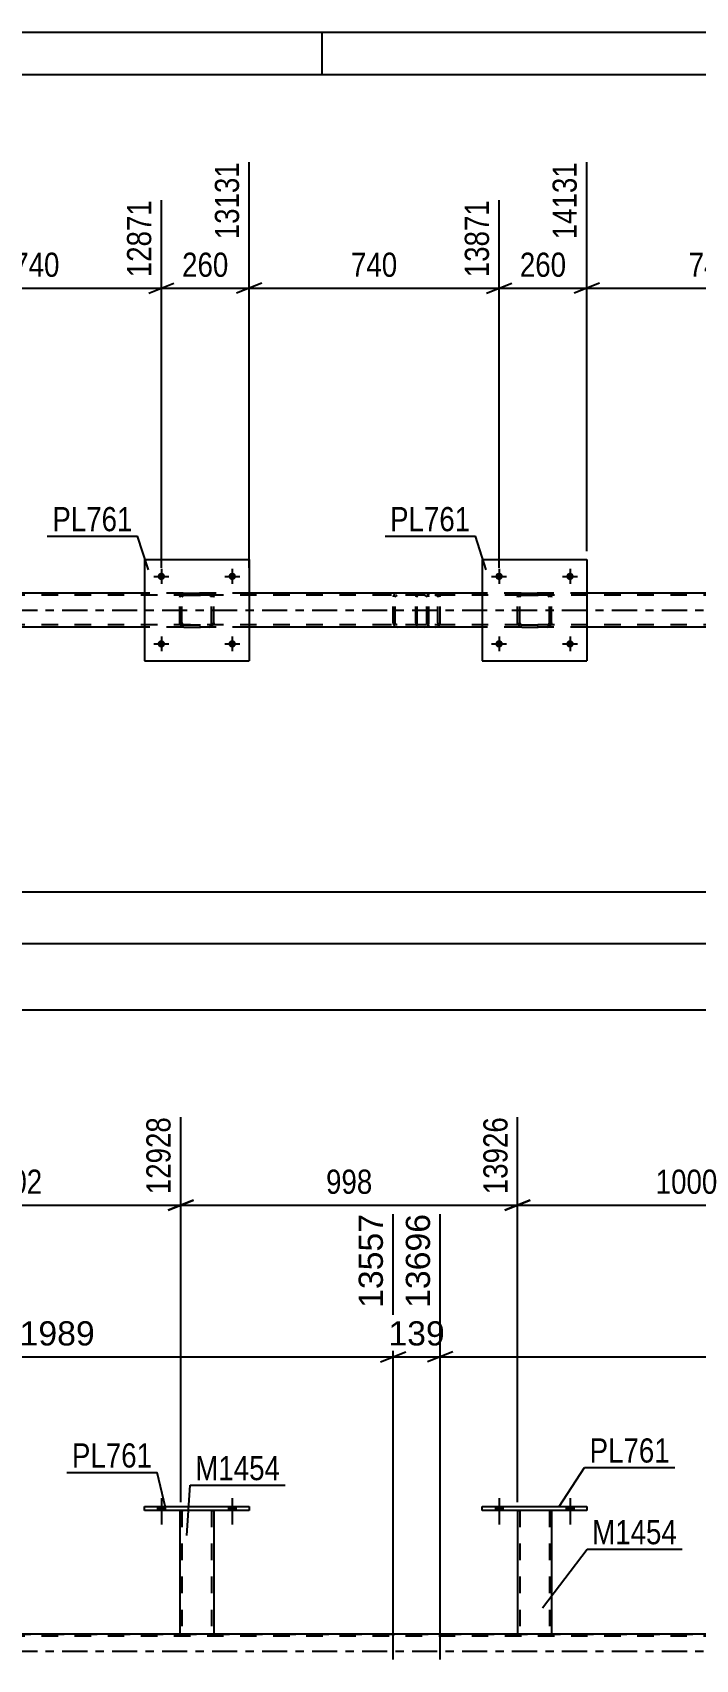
# Model space of a CAD drawing. Header units: millimetres. Extents: x -116 to 725, y -402 to 192.
# Drawn here: x 480.9 to 559.4, y -1 to 191.7 of the extents above; entities that cross this region are included whole.
import ezdxf

# ---------------------------------------------------------------- set-up
doc = ezdxf.new("R2010")
doc.units = ezdxf.units.MM
doc.linetypes.add('DXK_LINE_DOT2', pattern=[3.9198, 1.9599, -1.9599])
doc.linetypes.add('DXK_LINE_DOT3', pattern=[5.9187, 2.979, -0.9799, 0.9799, -0.9799])
doc.styles.add('Arial', font='ARIAL.TTF', dxfattribs={"height": 0.2})
doc.styles.add('Arial Narrow', font='ARIALN.TTF', dxfattribs={"height": 0.2})

# ---------------------------------------------------------------- blocks, each defined once
blk = doc.blocks.new('Unknown-203723472-1133')
at = {"color": 5, "linetype": 'Continuous'}
for p, q in [((725.23, 191.75), (-115.77, 191.75)), ((515.23, 186.75), (515.23, 191.75)), ((720.23, 186.75), (-110.77, 186.75))]:
    blk.add_line(p, q, dxfattribs=at)
blk = doc.blocks.new('Part-203723472-6724 - 6595')
at = {"color": 2, "linetype": 'Continuous'}
for p, q in [((494.17, 125.32), (466.58, 125.32)), ((534.17, 125.32), (506.57, 125.32)), ((574.17, 125.32), (546.57, 125.32)), ((494.17, 121.32), (466.58, 121.32)), ((534.17, 121.32), (506.57, 121.32)), ((574.17, 121.32), (546.57, 121.32))]:
    blk.add_line(p, q, dxfattribs=at)
at = {"color": 7, "linetype": 'DXK_LINE_DOT2'}
for p, q in [((506.57, 125.32), (494.17, 125.32)), ((546.57, 125.32), (534.17, 125.32)), ((679.93, 125.08), (-18.66, 125.08)), ((679.93, 121.56), (-18.66, 121.56)), ((506.57, 121.32), (494.17, 121.32)), ((546.57, 121.32), (534.17, 121.32))]:
    blk.add_line(p, q, dxfattribs=at)
at = {"color": 7, "linetype": 'DXK_LINE_DOT3'}
blk.add_line((-18.66, 123.32), (679.93, 123.32), dxfattribs=at)
blk = doc.blocks.new('Part-203723472-6755 - 6595')
at = {"color": 7, "linetype": 'DXK_LINE_DOT2'}
for p, q in [((526.49, 125.29), (526.4, 125.18)), ((526.59, 125.32), (526.49, 125.29)), ((530.53, 125.32), (526.59, 125.32)), ((527.87, 125.08), (527.87, 125.32)), ((528.88, 125.29), (528.68, 125.32)), ((526.34, 125.03), (526.32, 124.84)), ((526.32, 121.8), (526.32, 124.84)), ((526.4, 125.18), (526.34, 125.03)), ((526.46, 124.84), (526.47, 124.94)), ((526.46, 121.8), (526.46, 124.84)), ((526.47, 124.94), (526.5, 125.01)), ((526.5, 125.01), (526.54, 125.07)), ((526.54, 125.07), (526.59, 125.08)), ((530.53, 125.08), (526.59, 125.08)), ((528.68, 125.08), (528.78, 125.07)), ((528.78, 125.07), (528.86, 125.01)), ((528.86, 125.01), (528.92, 124.94)), ((528.92, 124.94), (528.93, 124.84)), ((528.93, 121.8), (528.93, 124.84)), ((529.15, 125.01), (529.15, 125.03)), ((529.19, 124.84), (529.15, 125.01)), ((529.19, 121.8), (529.19, 124.84)), ((526.32, 121.8), (526.34, 121.62)), ((526.34, 121.62), (526.4, 121.46)), ((526.4, 121.46), (526.49, 121.36)), ((526.47, 121.71), (526.46, 121.8)), ((526.5, 121.63), (526.47, 121.71)), ((526.54, 121.58), (526.5, 121.63)), ((526.59, 121.56), (526.54, 121.58)), ((530.53, 121.56), (526.59, 121.56)), ((527.87, 121.36), (527.87, 121.56)), ((528.78, 121.58), (528.68, 121.56)), ((528.86, 121.63), (528.78, 121.58)), ((528.92, 121.71), (528.86, 121.63)), ((528.93, 121.8), (528.92, 121.71)), ((529.15, 121.62), (529.19, 121.8)), ((526.49, 121.36), (526.59, 121.32)), ((530.53, 121.32), (526.59, 121.32)), ((527.87, 121.32), (527.87, 121.36)), ((528.68, 121.32), (528.88, 121.36))]:
    blk.add_line(p, q, dxfattribs=at)
for centre, start, end in [((528.7, 124.83), 23.8494, 68.8059), ((528.7, 121.82), 291.1941, 336.1506)]:
    blk.add_arc(centre, 0.492, start, end, dxfattribs=at)
blk = doc.blocks.new('Part-203723472-6785 - 6595')
at = {"color": 7, "linetype": 'DXK_LINE_DOT2'}
for p, q in [((527.36, 125.32), (521.96, 125.32)), ((524.12, 125.32), (523.93, 125.29)), ((527.55, 125.29), (527.36, 125.32)), ((527.36, 125.08), (521.96, 125.08)), ((523.65, 125.01), (523.61, 124.84)), ((523.61, 121.8), (523.61, 124.84)), ((523.65, 125.03), (523.65, 125.01)), ((523.87, 124.84), (523.89, 124.94)), ((523.87, 121.8), (523.87, 124.84)), ((523.89, 124.94), (523.94, 125.01)), ((523.94, 125.01), (524.02, 125.07)), ((524.02, 125.07), (524.12, 125.08)), ((527.36, 125.08), (527.46, 125.07)), ((527.46, 125.07), (527.54, 125.01)), ((527.54, 125.01), (527.59, 124.94)), ((527.59, 124.94), (527.61, 124.84)), ((527.61, 121.8), (527.61, 124.84)), ((527.83, 125.01), (527.83, 125.03)), ((527.87, 124.84), (527.83, 125.01)), ((527.87, 121.8), (527.87, 124.84)), ((527.36, 121.56), (521.96, 121.56)), ((523.61, 121.8), (523.65, 121.62)), ((523.89, 121.71), (523.87, 121.8)), ((523.94, 121.63), (523.89, 121.71)), ((524.02, 121.58), (523.94, 121.63)), ((524.12, 121.56), (524.02, 121.58)), ((527.46, 121.58), (527.36, 121.56)), ((527.54, 121.63), (527.46, 121.58)), ((527.59, 121.71), (527.54, 121.63)), ((527.61, 121.8), (527.59, 121.71)), ((527.83, 121.62), (527.87, 121.8)), ((527.36, 121.32), (521.96, 121.32)), ((523.93, 121.36), (524.12, 121.32)), ((527.36, 121.32), (527.55, 121.36))]:
    blk.add_line(p, q, dxfattribs=at)
for centre, start, end in [((524.1, 124.82), 110.7583, 155.68), ((527.38, 124.82), 24.32, 69.2417), ((524.1, 121.83), 204.32, 249.2417), ((527.38, 121.83), 290.7583, 335.68)]:
    blk.add_arc(centre, 0.496, start, end, dxfattribs=at)
blk = doc.blocks.new('Bolt-203723472-6918 - 6595')
at = {"linetype": 'Continuous'}
for points in [[(496.61, 127.32, -1), (495.73, 127.32, -1)], [(505.01, 127.32, -1), (504.13, 127.32, -1)]]:
    blk.add_hatch(color=1, dxfattribs=at).paths.add_polyline_path(points)
at = {"color": 1, "linetype": 'Continuous'}
for p, q in [((495.29, 127.32), (497.05, 127.32)), ((496.17, 128.2), (496.17, 126.44)), ((503.69, 127.32), (505.45, 127.32)), ((504.57, 128.2), (504.57, 126.44))]:
    blk.add_line(p, q, dxfattribs=at)
blk = doc.blocks.new('Bolt-203723472-6824 - 6595')
at = {"linetype": 'Continuous'}
for points in [[(536.61, 127.32, -1), (535.73, 127.32, -1)], [(545.01, 127.32, -1), (544.13, 127.32, -1)]]:
    blk.add_hatch(color=1, dxfattribs=at).paths.add_polyline_path(points)
at = {"color": 1, "linetype": 'Continuous'}
for p, q in [((535.29, 127.32), (537.05, 127.32)), ((536.17, 128.2), (536.17, 126.44)), ((543.69, 127.32), (545.45, 127.32)), ((544.57, 128.2), (544.57, 126.44))]:
    blk.add_line(p, q, dxfattribs=at)
blk = doc.blocks.new('Bolt-203723472-6825 - 6595')
at = {"linetype": 'Continuous'}
for points in [[(536.61, 119.32, -1), (535.73, 119.32, -1)], [(545.01, 119.32, -1), (544.13, 119.32, -1)]]:
    blk.add_hatch(color=1, dxfattribs=at).paths.add_polyline_path(points)
at = {"color": 1, "linetype": 'Continuous'}
for p, q in [((536.17, 120.2), (536.17, 118.44)), ((544.57, 120.2), (544.57, 118.44)), ((535.29, 119.32), (537.05, 119.32)), ((543.69, 119.32), (545.45, 119.32))]:
    blk.add_line(p, q, dxfattribs=at)
blk = doc.blocks.new('Part-203723472-6847 - 6595')
at = {"color": 7, "linetype": 'DXK_LINE_DOT2'}
for p, q in [((538.67, 125.29), (538.85, 125.32)), ((538.85, 125.32), (538.67, 125.29)), ((538.85, 125.32), (541.89, 125.32)), ((538.85, 125.32), (538.85, 125.32)), ((538.85, 125.32), (541.89, 125.32)), ((541.89, 125.32), (541.89, 125.32)), ((541.89, 125.32), (542.08, 125.29)), ((542.08, 125.29), (541.89, 125.32)), ((538.37, 124.84), (538.41, 125.03)), ((538.41, 125.03), (538.37, 124.84)), ((538.37, 121.8), (538.37, 124.84)), ((538.61, 124.84), (538.63, 124.94)), ((538.63, 124.94), (538.61, 124.84)), ((538.61, 121.8), (538.61, 124.84)), ((538.63, 124.94), (538.69, 125.01)), ((538.69, 125.01), (538.63, 124.94)), ((538.69, 125.01), (538.76, 125.07)), ((538.76, 125.07), (538.69, 125.01)), ((538.76, 125.07), (538.85, 125.08)), ((538.85, 125.08), (538.76, 125.07)), ((538.85, 125.08), (541.89, 125.08)), ((538.85, 125.08), (538.85, 125.08)), ((541.89, 125.08), (538.85, 125.08)), ((541.89, 125.08), (541.89, 125.08)), ((541.89, 125.08), (541.99, 125.07)), ((541.99, 125.07), (541.89, 125.08)), ((541.99, 125.07), (542.06, 125.01)), ((542.06, 125.01), (541.99, 125.07)), ((542.06, 125.01), (542.12, 124.94)), ((542.12, 124.94), (542.06, 125.01)), ((542.12, 124.94), (542.13, 124.84)), ((542.13, 124.84), (542.12, 124.94)), ((542.13, 121.8), (542.13, 124.84)), ((542.34, 125.03), (542.37, 124.84)), ((542.37, 124.84), (542.34, 125.03)), ((542.37, 121.8), (542.37, 124.84)), ((538.41, 121.62), (538.37, 121.8)), ((538.37, 121.8), (538.41, 121.62)), ((538.63, 121.71), (538.61, 121.8)), ((538.61, 121.8), (538.63, 121.71)), ((538.69, 121.63), (538.63, 121.71)), ((538.63, 121.71), (538.69, 121.63)), ((538.76, 121.58), (538.69, 121.63)), ((538.69, 121.63), (538.76, 121.58)), ((538.85, 121.56), (538.76, 121.58)), ((538.76, 121.58), (538.85, 121.56)), ((538.85, 121.56), (541.89, 121.56)), ((538.85, 121.56), (538.85, 121.56)), ((538.85, 121.56), (541.89, 121.56)), ((541.99, 121.58), (541.89, 121.56)), ((541.89, 121.56), (541.99, 121.58)), ((541.89, 121.56), (541.89, 121.56)), ((542.06, 121.63), (541.99, 121.58)), ((541.99, 121.58), (542.06, 121.63)), ((542.12, 121.71), (542.06, 121.63)), ((542.06, 121.63), (542.12, 121.71)), ((542.13, 121.8), (542.12, 121.71)), ((542.12, 121.71), (542.13, 121.8)), ((542.37, 121.8), (542.34, 121.62)), ((542.34, 121.62), (542.37, 121.8)), ((538.85, 121.32), (538.67, 121.36)), ((538.67, 121.36), (538.85, 121.32)), ((538.85, 121.32), (541.89, 121.32)), ((538.85, 121.32), (538.85, 121.32)), ((538.85, 121.32), (541.89, 121.32)), ((542.08, 121.36), (541.89, 121.32)), ((541.89, 121.32), (542.08, 121.36)), ((541.89, 121.32), (541.89, 121.32))]:
    blk.add_line(p, q, dxfattribs=at)
at = {"color": 7, "linetype": 'DXK_LINE_DOT3'}
blk.add_line((540.37, 123.32), (540.37, 123.33), dxfattribs=at)
at = {"color": 7, "linetype": 'DXK_LINE_DOT2'}
for centre, start, end in [((538.85, 124.84), 112.5, 157.5), ((541.89, 124.84), 22.5, 67.5), ((538.85, 124.84), 112.5, 157.5), ((541.89, 124.84), 22.5, 67.5), ((538.85, 121.8), 202.5, 247.5), ((538.85, 121.8), 202.5, 247.5), ((541.89, 121.8), 292.5, 337.5), ((541.89, 121.8), 292.5, 337.5)]:
    blk.add_arc(centre, 0.48, start, end, dxfattribs=at)
blk = doc.blocks.new('Part-203723472-6873 - 6595')
at = {"color": 2, "linetype": 'Continuous'}
for p, q in [((534.17, 129.32), (534.17, 117.32)), ((534.17, 129.32), (546.57, 129.32)), ((546.57, 129.32), (546.57, 117.32)), ((534.17, 117.32), (546.57, 117.32))]:
    blk.add_line(p, q, dxfattribs=at)
blk = doc.blocks.new('Part-203723472-6911 - 6595')
at = {"color": 7, "linetype": 'DXK_LINE_DOT2'}
for p, q in [((498.67, 125.29), (498.85, 125.32)), ((498.85, 125.32), (498.67, 125.29)), ((498.85, 125.32), (501.89, 125.32)), ((498.85, 125.32), (498.85, 125.32)), ((498.85, 125.32), (501.89, 125.32)), ((501.89, 125.32), (501.89, 125.32)), ((501.89, 125.32), (502.08, 125.29)), ((502.08, 125.29), (501.89, 125.32)), ((498.37, 124.84), (498.41, 125.03)), ((498.41, 125.03), (498.37, 124.84)), ((498.37, 121.8), (498.37, 124.84)), ((498.61, 124.84), (498.63, 124.94)), ((498.63, 124.94), (498.61, 124.84)), ((498.61, 121.8), (498.61, 124.84)), ((498.63, 124.94), (498.69, 125.01)), ((498.69, 125.01), (498.63, 124.94)), ((498.69, 125.01), (498.76, 125.07)), ((498.76, 125.07), (498.69, 125.01)), ((498.76, 125.07), (498.85, 125.08)), ((498.85, 125.08), (498.76, 125.07)), ((498.85, 125.08), (501.89, 125.08)), ((498.85, 125.08), (498.85, 125.08)), ((501.89, 125.08), (498.85, 125.08)), ((501.89, 125.08), (501.89, 125.08)), ((501.89, 125.08), (501.99, 125.07)), ((501.99, 125.07), (501.89, 125.08)), ((501.99, 125.07), (502.06, 125.01)), ((502.06, 125.01), (501.99, 125.07)), ((502.06, 125.01), (502.12, 124.94)), ((502.12, 124.94), (502.06, 125.01)), ((502.12, 124.94), (502.13, 124.84)), ((502.13, 124.84), (502.12, 124.94)), ((502.13, 121.8), (502.13, 124.84)), ((502.34, 125.03), (502.37, 124.84)), ((502.37, 124.84), (502.34, 125.03)), ((502.37, 121.8), (502.37, 124.84)), ((498.41, 121.62), (498.37, 121.8)), ((498.37, 121.8), (498.41, 121.62)), ((498.63, 121.71), (498.61, 121.8)), ((498.61, 121.8), (498.63, 121.71)), ((498.69, 121.63), (498.63, 121.71)), ((498.63, 121.71), (498.69, 121.63)), ((498.76, 121.58), (498.69, 121.63)), ((498.69, 121.63), (498.76, 121.58)), ((498.85, 121.56), (498.76, 121.58)), ((498.76, 121.58), (498.85, 121.56)), ((498.85, 121.56), (501.89, 121.56)), ((498.85, 121.56), (498.85, 121.56)), ((498.85, 121.56), (501.89, 121.56)), ((501.99, 121.58), (501.89, 121.56)), ((501.89, 121.56), (501.99, 121.58)), ((501.89, 121.56), (501.89, 121.56)), ((502.06, 121.63), (501.99, 121.58)), ((501.99, 121.58), (502.06, 121.63)), ((502.12, 121.71), (502.06, 121.63)), ((502.06, 121.63), (502.12, 121.71)), ((502.13, 121.8), (502.12, 121.71)), ((502.12, 121.71), (502.13, 121.8)), ((502.37, 121.8), (502.34, 121.62)), ((502.34, 121.62), (502.37, 121.8)), ((498.85, 121.32), (498.67, 121.36)), ((498.67, 121.36), (498.85, 121.32)), ((498.85, 121.32), (501.89, 121.32)), ((498.85, 121.32), (498.85, 121.32)), ((498.85, 121.32), (501.89, 121.32)), ((502.08, 121.36), (501.89, 121.32)), ((501.89, 121.32), (502.08, 121.36)), ((501.89, 121.32), (501.89, 121.32))]:
    blk.add_line(p, q, dxfattribs=at)
at = {"color": 7, "linetype": 'DXK_LINE_DOT3'}
blk.add_line((500.37, 123.32), (500.37, 123.33), dxfattribs=at)
at = {"color": 7, "linetype": 'DXK_LINE_DOT2'}
for centre, start, end in [((498.85, 124.84), 112.5, 157.5), ((501.89, 124.84), 22.5, 67.5), ((498.85, 124.84), 112.5, 157.5), ((501.89, 124.84), 22.5, 67.5), ((498.85, 121.8), 202.5, 247.5), ((498.85, 121.8), 202.5, 247.5), ((501.89, 121.8), 292.5, 337.5), ((501.89, 121.8), 292.5, 337.5)]:
    blk.add_arc(centre, 0.48, start, end, dxfattribs=at)
blk = doc.blocks.new('Part-203723472-6916 - 6595')
at = {"color": 2, "linetype": 'Continuous'}
for p, q in [((494.17, 129.32), (494.17, 117.32)), ((494.17, 129.32), (506.57, 129.32)), ((506.57, 129.32), (506.57, 117.32)), ((494.17, 117.32), (506.57, 117.32))]:
    blk.add_line(p, q, dxfattribs=at)
blk = doc.blocks.new('Bolt-203723472-6917 - 6595')
at = {"linetype": 'Continuous'}
for points in [[(496.61, 119.32, -1), (495.73, 119.32, -1)], [(505.01, 119.32, -1), (504.13, 119.32, -1)]]:
    blk.add_hatch(color=1, dxfattribs=at).paths.add_polyline_path(points)
at = {"color": 1, "linetype": 'Continuous'}
for p, q in [((496.17, 120.2), (496.17, 118.44)), ((504.57, 120.2), (504.57, 118.44)), ((495.29, 119.32), (497.05, 119.32)), ((503.69, 119.32), (505.45, 119.32))]:
    blk.add_line(p, q, dxfattribs=at)
blk = doc.blocks.new('Bolt-203723472-4483 - 4481')
at = {"linetype": 'Continuous'}
for points in [[(535.73, 16.64), (536.61, 16.64), (536.61, 17.12), (535.73, 17.12)], [(544.13, 16.64), (545.01, 16.64), (545.01, 17.12), (544.13, 17.12)]]:
    blk.add_hatch(color=1, dxfattribs=at).paths.add_polyline_path(points)
at = {"color": 1, "linetype": 'Continuous'}
for p, q in [((536.17, 18.12), (536.17, 15)), ((544.57, 18.12), (544.57, 15)), ((535.73, 17.12), (535.73, 16.64)), ((536.61, 17.12), (536.61, 16.64)), ((544.13, 17.12), (544.13, 16.64)), ((545.01, 17.12), (545.01, 16.64))]:
    blk.add_line(p, q, dxfattribs=at)
blk = doc.blocks.new('Bolt-203723472-4484 - 4481')
at = {"linetype": 'Continuous'}
for points in [[(535.73, 16.64), (536.61, 16.64), (536.61, 17.12), (535.73, 17.12)], [(544.13, 16.64), (545.01, 16.64), (545.01, 17.12), (544.13, 17.12)]]:
    blk.add_hatch(color=1, dxfattribs=at).paths.add_polyline_path(points)
at = {"color": 1, "linetype": 'Continuous'}
for p, q in [((536.17, 18.12), (536.17, 15)), ((544.57, 18.12), (544.57, 15)), ((535.73, 17.12), (535.73, 16.64)), ((536.61, 17.12), (536.61, 16.64)), ((544.13, 17.12), (544.13, 16.64)), ((545.01, 17.12), (545.01, 16.64))]:
    blk.add_line(p, q, dxfattribs=at)
blk = doc.blocks.new('Part-203723472-4523 - 4481')
at = {"color": 2, "linetype": 'Continuous'}
for p, q in [((534.17, 16.64), (534.17, 17.12)), ((534.17, 17.12), (546.57, 17.12)), ((546.57, 16.64), (534.17, 16.64)), ((546.57, 17.12), (546.57, 16.64))]:
    blk.add_line(p, q, dxfattribs=at)
blk = doc.blocks.new('Part-203723472-4538 - 4481')
at = {"color": 7, "linetype": 'DXK_LINE_DOT2'}
for p, q in [((538.37, 16.65), (538.37, 16.65)), ((538.37, 16.65), (538.37, 16.64)), ((538.37, 16.64), (538.37, 16.65)), ((538.41, 16.65), (538.37, 16.65)), ((538.37, 16.65), (538.41, 16.65)), ((538.52, 16.65), (538.41, 16.65)), ((538.41, 16.65), (538.52, 16.65)), ((538.63, 16.65), (538.52, 16.65)), ((538.52, 16.65), (538.67, 16.65)), ((538.61, 16.65), (538.61, 16.65)), ((538.61, 16.65), (538.61, 2)), ((538.63, 16.65), (538.61, 16.65)), ((538.61, 16.65), (538.63, 16.65)), ((542.08, 16.65), (538.63, 16.65)), ((538.69, 16.65), (538.63, 16.65)), ((538.63, 16.65), (538.69, 16.65)), ((542.08, 16.65), (538.67, 16.65)), ((541.99, 16.65), (538.69, 16.65)), ((538.69, 16.65), (538.76, 16.65)), ((542.06, 16.65), (538.76, 16.65)), ((542.06, 16.65), (541.99, 16.65)), ((542.12, 16.65), (542.06, 16.65)), ((542.06, 16.65), (542.12, 16.65)), ((542.08, 16.65), (542.23, 16.65)), ((542.23, 16.65), (542.08, 16.65)), ((542.13, 16.65), (542.12, 16.65)), ((542.12, 16.65), (542.13, 16.65)), ((542.13, 16.65), (542.13, 16.65)), ((542.13, 16.65), (542.13, 2)), ((542.23, 16.65), (542.34, 16.65)), ((542.34, 16.65), (542.23, 16.65)), ((542.34, 16.65), (542.37, 16.65)), ((542.37, 16.65), (542.34, 16.65)), ((542.37, 16.65), (542.37, 16.65)), ((542.37, 16.65), (542.37, 16.64)), ((542.37, 16.64), (542.37, 16.65)), ((538.37, 2), (538.41, 2)), ((538.41, 2), (538.52, 2)), ((538.52, 2), (538.67, 2)), ((538.63, 2), (538.61, 2)), ((538.61, 2), (538.63, 2)), ((538.69, 2), (538.63, 2)), ((538.63, 2), (538.69, 2)), ((542.08, 2), (538.67, 2)), ((541.99, 2), (538.69, 2)), ((538.69, 2), (538.76, 2)), ((542.06, 2), (538.76, 2)), ((542.06, 2), (541.99, 2)), ((542.12, 2), (542.06, 2)), ((542.06, 2), (542.12, 2)), ((542.08, 2), (542.23, 2)), ((542.13, 2), (542.12, 2)), ((542.12, 2), (542.13, 2)), ((542.23, 2), (542.34, 2)), ((542.34, 2), (542.37, 2))]:
    blk.add_line(p, q, dxfattribs=at)
at = {"color": 2, "linetype": 'Continuous'}
for p, q in [((538.37, 16.64), (538.37, 2)), ((542.37, 16.64), (542.37, 2)), ((538.41, 2), (538.37, 2)), ((538.52, 2), (538.41, 2)), ((538.67, 2), (538.52, 2)), ((542.08, 2), (538.67, 2)), ((542.23, 2), (542.08, 2)), ((542.34, 2), (542.23, 2)), ((542.37, 2), (542.34, 2))]:
    blk.add_line(p, q, dxfattribs=at)
blk = doc.blocks.new('Bolt-203723472-5045 - 4481')
at = {"linetype": 'Continuous'}
for points in [[(495.73, 16.64), (496.61, 16.64), (496.61, 17.12), (495.73, 17.12)], [(504.13, 16.64), (505.01, 16.64), (505.01, 17.12), (504.13, 17.12)]]:
    blk.add_hatch(color=1, dxfattribs=at).paths.add_polyline_path(points)
at = {"color": 1, "linetype": 'Continuous'}
for p, q in [((496.17, 18.12), (496.17, 15)), ((504.57, 18.12), (504.57, 15)), ((495.73, 17.12), (495.73, 16.64)), ((496.61, 17.12), (496.61, 16.64)), ((504.13, 17.12), (504.13, 16.64)), ((505.01, 17.12), (505.01, 16.64))]:
    blk.add_line(p, q, dxfattribs=at)
blk = doc.blocks.new('Part-203723472-4764 - 4481')
at = {"color": 7, "linetype": 'DXK_LINE_DOT2'}
for p, q in [((8.39, 2), (679.93, 2)), ((502.37, 2), (498.37, 2)), ((542.37, 2), (538.37, 2)), ((679.93, 1.76), (-18.66, 1.76))]:
    blk.add_line(p, q, dxfattribs=at)
at = {"color": 2, "linetype": 'Continuous'}
for p, q in [((498.37, 2), (462.38, 2)), ((538.37, 2), (502.37, 2)), ((578.37, 2), (542.37, 2))]:
    blk.add_line(p, q, dxfattribs=at)
at = {"color": 7, "linetype": 'DXK_LINE_DOT3'}
blk.add_line((-18.66, 0), (679.93, 0), dxfattribs=at)
blk = doc.blocks.new('Part-203723472-5039 - 4481')
at = {"color": 7, "linetype": 'DXK_LINE_DOT2'}
for p, q in [((498.37, 16.65), (498.37, 16.65)), ((498.37, 16.65), (498.37, 16.64)), ((498.37, 16.64), (498.37, 16.65)), ((498.41, 16.65), (498.37, 16.65)), ((498.37, 16.65), (498.41, 16.65)), ((498.52, 16.65), (498.41, 16.65)), ((498.41, 16.65), (498.52, 16.65)), ((498.63, 16.65), (498.52, 16.65)), ((498.52, 16.65), (498.67, 16.65)), ((498.61, 16.65), (498.61, 16.65)), ((498.61, 16.65), (498.61, 2)), ((498.63, 16.65), (498.61, 16.65)), ((498.61, 16.65), (498.63, 16.65)), ((502.08, 16.65), (498.63, 16.65)), ((498.69, 16.65), (498.63, 16.65)), ((498.63, 16.65), (498.69, 16.65)), ((502.08, 16.65), (498.67, 16.65)), ((501.99, 16.65), (498.69, 16.65)), ((498.69, 16.65), (498.76, 16.65)), ((502.06, 16.65), (498.76, 16.65)), ((502.06, 16.65), (501.99, 16.65)), ((502.12, 16.65), (502.06, 16.65)), ((502.06, 16.65), (502.12, 16.65)), ((502.08, 16.65), (502.23, 16.65)), ((502.23, 16.65), (502.08, 16.65)), ((502.13, 16.65), (502.12, 16.65)), ((502.12, 16.65), (502.13, 16.65)), ((502.13, 16.65), (502.13, 16.65)), ((502.13, 16.65), (502.13, 2)), ((502.23, 16.65), (502.34, 16.65)), ((502.34, 16.65), (502.23, 16.65)), ((502.34, 16.65), (502.37, 16.65)), ((502.37, 16.65), (502.34, 16.65)), ((502.37, 16.65), (502.37, 16.65)), ((502.37, 16.65), (502.37, 16.64)), ((502.37, 16.64), (502.37, 16.65)), ((498.37, 2), (498.41, 2)), ((498.41, 2), (498.52, 2)), ((498.52, 2), (498.67, 2)), ((498.63, 2), (498.61, 2)), ((498.61, 2), (498.63, 2)), ((498.69, 2), (498.63, 2)), ((498.63, 2), (498.69, 2)), ((502.08, 2), (498.67, 2)), ((501.99, 2), (498.69, 2)), ((498.69, 2), (498.76, 2)), ((502.12, 2), (498.76, 2)), ((502.06, 2), (501.99, 2)), ((502.12, 2), (502.06, 2)), ((502.08, 2), (502.23, 2)), ((502.13, 2), (502.12, 2)), ((502.12, 2), (502.13, 2)), ((502.23, 2), (502.34, 2)), ((502.34, 2), (502.37, 2))]:
    blk.add_line(p, q, dxfattribs=at)
at = {"color": 2, "linetype": 'Continuous'}
for p, q in [((498.37, 16.64), (498.37, 2)), ((502.37, 16.64), (502.37, 2)), ((498.41, 2), (498.37, 2)), ((498.52, 2), (498.41, 2)), ((498.67, 2), (498.52, 2)), ((502.08, 2), (498.67, 2)), ((502.23, 2), (502.08, 2)), ((502.34, 2), (502.23, 2)), ((502.37, 2), (502.34, 2))]:
    blk.add_line(p, q, dxfattribs=at)
blk = doc.blocks.new('Part-203723472-5044 - 4481')
at = {"color": 2, "linetype": 'Continuous'}
for p, q in [((494.17, 16.64), (494.17, 17.12)), ((494.17, 17.12), (506.57, 17.12)), ((506.57, 16.64), (494.17, 16.64)), ((506.57, 17.12), (506.57, 16.64))]:
    blk.add_line(p, q, dxfattribs=at)
blk = doc.blocks.new('Bolt-203723472-5046 - 4481')
at = {"linetype": 'Continuous'}
for points in [[(495.73, 16.64), (496.61, 16.64), (496.61, 17.12), (495.73, 17.12)], [(504.13, 16.64), (505.01, 16.64), (505.01, 17.12), (504.13, 17.12)]]:
    blk.add_hatch(color=1, dxfattribs=at).paths.add_polyline_path(points)
at = {"color": 1, "linetype": 'Continuous'}
for p, q in [((496.17, 18.12), (496.17, 15)), ((504.57, 18.12), (504.57, 15)), ((495.73, 17.12), (495.73, 16.64)), ((496.61, 17.12), (496.61, 16.64)), ((504.13, 17.12), (504.13, 16.64)), ((505.01, 17.12), (505.01, 16.64))]:
    blk.add_line(p, q, dxfattribs=at)
blk = doc.blocks.new('StraightDimension-203723472-17694 - 6595')
at = {"color": 7, "linetype": 'Continuous'}
for p, q in [((506.57, 128.32), (506.57, 176.4)), ((536.17, 128.32), (536.17, 171.9)), ((508.07, 162.06), (505.07, 160.86)), ((534.67, 160.86), (537.67, 162.06)), ((506.57, 161.46), (536.17, 161.46))]:
    blk.add_line(p, q, dxfattribs=at)
at = {"color": 0, "linetype": 'Continuous'}
blk.add_wipeout([(535.57, 172.5), (531.37, 172.5), (531.37, 162.16), (535.57, 162.16)], dxfattribs=at)
at = {"color": 0}
blk.add_wipeout([(524.72, 162.21), (524.72, 166.41), (518.03, 166.41), (518.03, 162.21)], dxfattribs=at)
at = {"color": 3, "linetype": 'Continuous', "style": 'Arial Narrow'}
blk.add_text('13871', height=2.863, rotation=90.0002, dxfattribs=at).set_placement((534.97, 162.76))
at = {"color": 3, "style": 'Arial Narrow'}
blk.add_text('740', height=2.863, dxfattribs=at).set_placement((518.63, 162.81))
blk = doc.blocks.new('StraightDimension-203723472-7280 - 6595')
at = {"color": 7, "linetype": 'Continuous'}
blk.add_line((-18.66, 83.83), (679.93, 83.83), dxfattribs=at)
blk = doc.blocks.new('StraightDimension-203723472-7175 - 6595')
at = {"color": 7, "linetype": 'Continuous'}
blk.add_line((-19.3, 75.96), (679.93, 75.96), dxfattribs=at)
blk = doc.blocks.new('StraightDimension-203723472-7321 - 6595')
at = {"color": 7, "linetype": 'Continuous'}
blk.add_line((96.91, 89.96), (679.93, 89.96), dxfattribs=at)
blk = doc.blocks.new('StraightDimension-203723472-17692 - 6595')
at = {"color": 7, "linetype": 'Continuous'}
for p, q in [((546.57, 130.32), (546.57, 176.4)), ((576.17, 128.32), (576.17, 171.9)), ((548.07, 162.06), (545.07, 160.86)), ((574.67, 160.86), (577.67, 162.06)), ((546.57, 161.46), (576.17, 161.46))]:
    blk.add_line(p, q, dxfattribs=at)
at = {"color": 0, "linetype": 'Continuous'}
blk.add_wipeout([(575.57, 172.5), (571.37, 172.5), (571.37, 162.16), (575.57, 162.16)], dxfattribs=at)
at = {"color": 0}
blk.add_wipeout([(564.72, 162.21), (564.72, 166.41), (558.03, 166.41), (558.03, 162.21)], dxfattribs=at)
at = {"color": 3, "linetype": 'Continuous', "style": 'Arial Narrow'}
blk.add_text('14871', height=2.863, rotation=90.0002, dxfattribs=at).set_placement((574.97, 162.76))
at = {"color": 3, "style": 'Arial Narrow'}
blk.add_text('740', height=2.863, dxfattribs=at).set_placement((558.63, 162.81))
blk = doc.blocks.new('StraightDimension-203723472-17693 - 6595')
at = {"color": 7, "linetype": 'Continuous'}
for p, q in [((546.57, 130.32), (546.57, 176.4)), ((536.17, 128.32), (536.17, 171.9)), ((534.67, 160.86), (537.67, 162.06)), ((548.07, 162.06), (545.07, 160.86)), ((536.17, 161.46), (546.57, 161.46))]:
    blk.add_line(p, q, dxfattribs=at)
at = {"color": 0}
blk.add_wipeout([(544.72, 162.21), (544.72, 166.41), (538.03, 166.41), (538.03, 162.21)], dxfattribs=at)
at = {"color": 0, "linetype": 'Continuous'}
blk.add_wipeout([(545.97, 177), (541.77, 177), (541.77, 166.66), (545.97, 166.66)], dxfattribs=at)
at = {"color": 3, "linetype": 'Continuous', "style": 'Arial Narrow'}
blk.add_text('14131', height=2.863, rotation=90.0002, dxfattribs=at).set_placement((545.37, 167.26))
at = {"color": 3, "style": 'Arial Narrow'}
blk.add_text('260', height=2.863, dxfattribs=at).set_placement((538.63, 162.81))
blk = doc.blocks.new('StraightDimension-203723472-17695 - 6595')
at = {"color": 7, "linetype": 'Continuous'}
for p, q in [((506.57, 128.32), (506.57, 176.4)), ((496.17, 128.32), (496.17, 171.9)), ((494.67, 160.86), (497.67, 162.06)), ((508.07, 162.06), (505.07, 160.86)), ((496.17, 161.46), (506.57, 161.46))]:
    blk.add_line(p, q, dxfattribs=at)
at = {"color": 0}
blk.add_wipeout([(504.72, 162.21), (504.72, 166.41), (498.03, 166.41), (498.03, 162.21)], dxfattribs=at)
at = {"color": 0, "linetype": 'Continuous'}
blk.add_wipeout([(505.97, 177), (501.77, 177), (501.77, 166.66), (505.97, 166.66)], dxfattribs=at)
at = {"color": 3, "linetype": 'Continuous', "style": 'Arial Narrow'}
blk.add_text('13131', height=2.863, rotation=90.0002, dxfattribs=at).set_placement((505.37, 167.26))
at = {"color": 3, "style": 'Arial Narrow'}
blk.add_text('260', height=2.863, dxfattribs=at).set_placement((498.63, 162.81))
blk = doc.blocks.new('StraightDimension-203723472-17696 - 6595')
at = {"color": 7, "linetype": 'Continuous'}
for p, q in [((466.58, 130.32), (466.58, 176.4)), ((496.17, 128.32), (496.17, 171.9)), ((468.08, 162.06), (465.08, 160.86)), ((494.67, 160.86), (497.67, 162.06)), ((466.58, 161.46), (496.17, 161.46))]:
    blk.add_line(p, q, dxfattribs=at)
at = {"color": 0, "linetype": 'Continuous'}
blk.add_wipeout([(495.57, 172.5), (491.37, 172.5), (491.37, 162.16), (495.57, 162.16)], dxfattribs=at)
at = {"color": 0}
blk.add_wipeout([(484.72, 162.21), (484.72, 166.41), (478.03, 166.41), (478.03, 162.21)], dxfattribs=at)
at = {"color": 3, "linetype": 'Continuous', "style": 'Arial Narrow'}
blk.add_text('12871', height=2.863, rotation=90.0002, dxfattribs=at).set_placement((494.97, 162.76))
at = {"color": 3, "style": 'Arial Narrow'}
blk.add_text('740', height=2.863, dxfattribs=at).set_placement((478.63, 162.81))
blk = doc.blocks.new('StraightDimension-203723472-6194 - 4481')
at = {"color": 7, "linetype": 'Continuous'}
for p, q in [((444.05, -1), (444.05, 51.76)), ((523.61, -1), (523.61, 51.76)), ((445.55, 35.45), (442.55, 34.25)), ((444.05, 34.85), (523.61, 34.85)), ((522.11, 34.25), (525.11, 35.45))]:
    blk.add_line(p, q, dxfattribs=at)
at = {"color": 0, "linetype": 'Continuous'}
blk.add_wipeout([(523.01, 52.36), (518.81, 52.36), (518.81, 40.05), (523.01, 40.05)], dxfattribs=at)
at = {"color": 0}
blk.add_wipeout([(488.88, 35.6), (488.88, 39.8), (478.78, 39.8), (478.78, 35.6)], dxfattribs=at)
at = {"color": 3, "linetype": 'Continuous', "style": 'Arial'}
blk.add_text('13557', height=2.865, rotation=90.0002, dxfattribs=at).set_placement((522.41, 40.65))
at = {"color": 3, "style": 'Arial'}
blk.add_text('1989', height=2.865, dxfattribs=at).set_placement((479.38, 36.2))
blk = doc.blocks.new('StraightDimension-203723472-18540 - 4481')
at = {"color": 7, "linetype": 'Continuous'}
for p, q in [((458.38, 17.65), (458.38, 63.26)), ((498.46, 17.65), (498.46, 63.26)), ((459.88, 53.42), (456.88, 52.22)), ((458.38, 52.82), (498.46, 52.82)), ((496.96, 52.22), (499.96, 53.42))]:
    blk.add_line(p, q, dxfattribs=at)
at = {"color": 0, "linetype": 'Continuous'}
blk.add_wipeout([(497.86, 63.86), (493.66, 63.86), (493.66, 53.52), (497.86, 53.52)], dxfattribs=at)
at = {"color": 0}
blk.add_wipeout([(482.68, 53.57), (482.68, 57.77), (474.16, 57.77), (474.16, 53.57)], dxfattribs=at)
at = {"color": 3, "linetype": 'Continuous', "style": 'Arial Narrow'}
blk.add_text('12928', height=2.863, rotation=90.0002, dxfattribs=at).set_placement((497.26, 54.12))
at = {"color": 3, "style": 'Arial Narrow'}
blk.add_text('1002', height=2.863, dxfattribs=at).set_placement((474.76, 54.17))
blk = doc.blocks.new('StraightDimension-203723472-6218 - 4481')
at = {"color": 7, "linetype": 'Continuous'}
for p, q in [((523.61, -1), (523.61, 51.76)), ((529.19, -1), (529.19, 51.76)), ((522.11, 34.25), (525.11, 35.45)), ((523.61, 34.85), (529.19, 34.85)), ((530.69, 35.45), (527.69, 34.25))]:
    blk.add_line(p, q, dxfattribs=at)
at = {"color": 0}
blk.add_wipeout([(530.33, 35.6), (530.33, 39.8), (522.46, 39.8), (522.46, 35.6)], dxfattribs=at)
at = {"color": 0, "linetype": 'Continuous'}
blk.add_wipeout([(528.59, 52.36), (524.39, 52.36), (524.39, 40.05), (528.59, 40.05)], dxfattribs=at)
at = {"color": 3, "linetype": 'Continuous', "style": 'Arial'}
blk.add_text('13696', height=2.865, rotation=90.0002, dxfattribs=at).set_placement((527.99, 40.65))
at = {"color": 3, "style": 'Arial'}
blk.add_text('139', height=2.865, dxfattribs=at).set_placement((523.06, 36.2))
blk = doc.blocks.new('StraightDimension-203723472-6242 - 4481')
at = {"color": 7, "linetype": 'Continuous'}
for p, q in [((529.19, -1), (529.19, 51.76)), ((608.75, -1), (608.75, 47.26)), ((530.69, 35.45), (527.69, 34.25)), ((529.19, 34.85), (608.75, 34.85)), ((607.25, 34.25), (610.25, 35.45))]:
    blk.add_line(p, q, dxfattribs=at)
at = {"color": 0, "linetype": 'Continuous'}
blk.add_wipeout([(608.15, 47.86), (603.95, 47.86), (603.95, 35.55), (608.15, 35.55)], dxfattribs=at)
at = {"color": 0}
blk.add_wipeout([(574.01, 35.6), (574.01, 39.8), (563.92, 39.8), (563.92, 35.6)], dxfattribs=at)
at = {"color": 3, "linetype": 'Continuous', "style": 'Arial'}
blk.add_text('15685', height=2.865, rotation=90.0002, dxfattribs=at).set_placement((607.55, 36.15))
at = {"color": 3, "style": 'Arial'}
blk.add_text('1989', height=2.865, dxfattribs=at).set_placement((564.52, 36.2))
blk = doc.blocks.new('StraightDimension-203723472-18538 - 4481')
at = {"color": 7, "linetype": 'Continuous'}
for p, q in [((538.37, 17.65), (538.37, 63.26)), ((578.37, 17.65), (578.37, 63.26)), ((539.87, 53.42), (536.87, 52.22)), ((538.37, 52.82), (578.37, 52.82)), ((576.87, 52.22), (579.87, 53.42))]:
    blk.add_line(p, q, dxfattribs=at)
at = {"color": 0, "linetype": 'Continuous'}
blk.add_wipeout([(577.77, 63.86), (573.57, 63.86), (573.57, 53.52), (577.77, 53.52)], dxfattribs=at)
at = {"color": 0}
blk.add_wipeout([(562.63, 53.57), (562.63, 57.77), (554.12, 57.77), (554.12, 53.57)], dxfattribs=at)
at = {"color": 3, "linetype": 'Continuous', "style": 'Arial Narrow'}
blk.add_text('14926', height=2.863, rotation=90.0002, dxfattribs=at).set_placement((577.17, 54.12))
at = {"color": 3, "style": 'Arial Narrow'}
blk.add_text('1000', height=2.863, dxfattribs=at).set_placement((554.72, 54.17))
blk = doc.blocks.new('StraightDimension-203723472-18539 - 4481')
at = {"color": 7, "linetype": 'Continuous'}
for p, q in [((498.46, 17.65), (498.46, 63.26)), ((538.37, 17.65), (538.37, 63.26)), ((499.96, 53.42), (496.96, 52.22)), ((498.46, 52.82), (538.37, 52.82)), ((536.87, 52.22), (539.87, 53.42))]:
    blk.add_line(p, q, dxfattribs=at)
at = {"color": 0, "linetype": 'Continuous'}
blk.add_wipeout([(537.77, 63.86), (533.57, 63.86), (533.57, 53.52), (537.77, 53.52)], dxfattribs=at)
at = {"color": 0}
blk.add_wipeout([(521.76, 53.57), (521.76, 57.77), (515.08, 57.77), (515.08, 53.57)], dxfattribs=at)
at = {"color": 3, "linetype": 'Continuous', "style": 'Arial Narrow'}
blk.add_text('13926', height=2.863, rotation=90.0002, dxfattribs=at).set_placement((537.17, 54.12))
at = {"color": 3, "style": 'Arial Narrow'}
blk.add_text('998', height=2.863, dxfattribs=at).set_placement((515.68, 54.17))
blk = doc.blocks.new('Mark-203723472-6869 - 6595')
at = {"color": 0}
blk.add_wipeout([(532.76, 132.67), (532.76, 135.67), (523.26, 135.67), (523.26, 132.67)], dxfattribs=at)
blk.add_wipeout([(532.76, 132.67), (532.76, 135.67), (523.26, 135.67), (523.26, 132.67)], dxfattribs=at)
at = {"color": 30, "linetype": 'Continuous'}
for p in [(522.66, 132.07), (534.65, 128.09)]:
    blk.add_line(p, (533.36, 132.07), dxfattribs=at)
at = {"color": 3, "style": 'Arial Narrow'}
blk.add_text('PL761', height=2.863, dxfattribs=at).set_placement((523.26, 132.67))
blk = doc.blocks.new('Mark-203723472-6912 - 6595')
at = {"color": 0}
blk.add_wipeout([(492.76, 132.67), (492.76, 135.67), (483.26, 135.67), (483.26, 132.67)], dxfattribs=at)
blk.add_wipeout([(492.76, 132.67), (492.76, 135.67), (483.26, 135.67), (483.26, 132.67)], dxfattribs=at)
at = {"color": 30, "linetype": 'Continuous'}
for p in [(482.66, 132.07), (494.65, 128.09)]:
    blk.add_line(p, (493.36, 132.07), dxfattribs=at)
at = {"color": 3, "style": 'Arial Narrow'}
blk.add_text('PL761', height=2.863, dxfattribs=at).set_placement((483.26, 132.67))
blk = doc.blocks.new('Mark-203723472-4519 - 4481')
at = {"color": 0}
blk.add_wipeout([(556.4, 22.33), (556.4, 25.33), (546.89, 25.33), (546.89, 22.33)], dxfattribs=at)
blk.add_wipeout([(556.4, 22.33), (556.4, 25.33), (546.89, 25.33), (546.89, 22.33)], dxfattribs=at)
at = {"color": 30, "linetype": 'Continuous'}
for p, q in [((543.28, 17.12), (546.29, 21.73)), ((546.29, 21.73), (557, 21.73))]:
    blk.add_line(p, q, dxfattribs=at)
at = {"color": 3, "style": 'Arial Narrow'}
blk.add_text('PL761', height=2.863, dxfattribs=at).set_placement((546.89, 22.33))
blk = doc.blocks.new('Mark-203723472-4534 - 4481')
at = {"color": 0}
blk.add_wipeout([(557.24, 12.65), (557.24, 15.65), (547.19, 15.65), (547.19, 12.65)], dxfattribs=at)
blk.add_wipeout([(557.24, 12.65), (557.24, 15.65), (547.19, 15.65), (547.19, 12.65)], dxfattribs=at)
at = {"color": 30, "linetype": 'Continuous'}
for p, q in [((541.33, 5.13), (546.59, 12.05)), ((546.59, 12.05), (557.84, 12.05))]:
    blk.add_line(p, q, dxfattribs=at)
at = {"color": 3, "style": 'Arial Narrow'}
blk.add_text('M1454', height=2.863, dxfattribs=at).set_placement((547.19, 12.65))
blk = doc.blocks.new('Mark-203723472-5035 - 4481')
at = {"color": 0}
blk.add_wipeout([(510.24, 20.24), (510.24, 23.24), (500.19, 23.24), (500.19, 20.24)], dxfattribs=at)
blk.add_wipeout([(510.24, 20.24), (510.24, 23.24), (500.19, 23.24), (500.19, 20.24)], dxfattribs=at)
at = {"color": 30, "linetype": 'Continuous'}
for p, q in [((499.19, 13.69), (499.59, 19.64)), ((499.59, 19.64), (510.84, 19.64))]:
    blk.add_line(p, q, dxfattribs=at)
at = {"color": 3, "style": 'Arial Narrow'}
blk.add_text('M1454', height=2.863, dxfattribs=at).set_placement((500.19, 20.24))
blk = doc.blocks.new('Mark-203723472-5040 - 4481')
at = {"color": 0}
blk.add_wipeout([(495.09, 21.74), (495.09, 24.74), (485.58, 24.74), (485.58, 21.74)], dxfattribs=at)
blk.add_wipeout([(495.09, 21.74), (495.09, 24.74), (485.58, 24.74), (485.58, 21.74)], dxfattribs=at)
at = {"color": 30, "linetype": 'Continuous'}
for p in [(484.98, 21.14), (496.67, 17.02)]:
    blk.add_line(p, (495.69, 21.14), dxfattribs=at)
at = {"color": 3, "style": 'Arial Narrow'}
blk.add_text('PL761', height=2.863, dxfattribs=at).set_placement((485.58, 21.74))

msp = doc.modelspace()

# ---------------------------------------------------------------- block references
for name in ['Unknown-203723472-1133', 'Part-203723472-6916 - 6595', 'Part-203723472-6873 - 6595', 'Bolt-203723472-6918 - 6595', 'Bolt-203723472-6824 - 6595', 'Part-203723472-6724 - 6595', 'Part-203723472-6911 - 6595', 'Part-203723472-6785 - 6595', 'Part-203723472-6755 - 6595', 'Part-203723472-6847 - 6595', 'Bolt-203723472-6917 - 6595', 'Bolt-203723472-6825 - 6595', 'Bolt-203723472-5045 - 4481', 'Bolt-203723472-5046 - 4481', 'Bolt-203723472-4483 - 4481', 'Bolt-203723472-4484 - 4481', 'Part-203723472-5044 - 4481', 'Part-203723472-5039 - 4481', 'Part-203723472-4523 - 4481', 'Part-203723472-4538 - 4481', 'Part-203723472-4764 - 4481']:
    msp.add_blockref(name, (0, 0))

# ---------------------------------------------------------------- next in the draw order: block references
for name in ['StraightDimension-203723472-17694 - 6595', 'StraightDimension-203723472-17692 - 6595', 'StraightDimension-203723472-7280 - 6595', 'StraightDimension-203723472-6194 - 4481']:
    msp.add_blockref(name, (0, 0))

# ---------------------------------------------------------------- next in the draw order: block references
for name in ['StraightDimension-203723472-17695 - 6595', 'StraightDimension-203723472-17693 - 6595', 'StraightDimension-203723472-7175 - 6595', 'StraightDimension-203723472-18540 - 4481', 'StraightDimension-203723472-6218 - 4481']:
    msp.add_blockref(name, (0, 0))

# ---------------------------------------------------------------- next in the draw order: block references
for name in ['StraightDimension-203723472-17696 - 6595', 'Mark-203723472-6869 - 6595', 'StraightDimension-203723472-7321 - 6595', 'StraightDimension-203723472-6242 - 4481']:
    msp.add_blockref(name, (0, 0))

# ---------------------------------------------------------------- next in the draw order: block references
for name in ['Mark-203723472-6912 - 6595', 'StraightDimension-203723472-18538 - 4481', 'Mark-203723472-4534 - 4481']:
    msp.add_blockref(name, (0, 0))

# ---------------------------------------------------------------- next in the draw order: block references
for name in ['StraightDimension-203723472-18539 - 4481', 'Mark-203723472-4519 - 4481']:
    msp.add_blockref(name, (0, 0))

# ---------------------------------------------------------------- next in the draw order: block references
for name in ['Mark-203723472-5040 - 4481', 'Mark-203723472-5035 - 4481']:
    msp.add_blockref(name, (0, 0))

doc.saveas('drawing.dxf')
